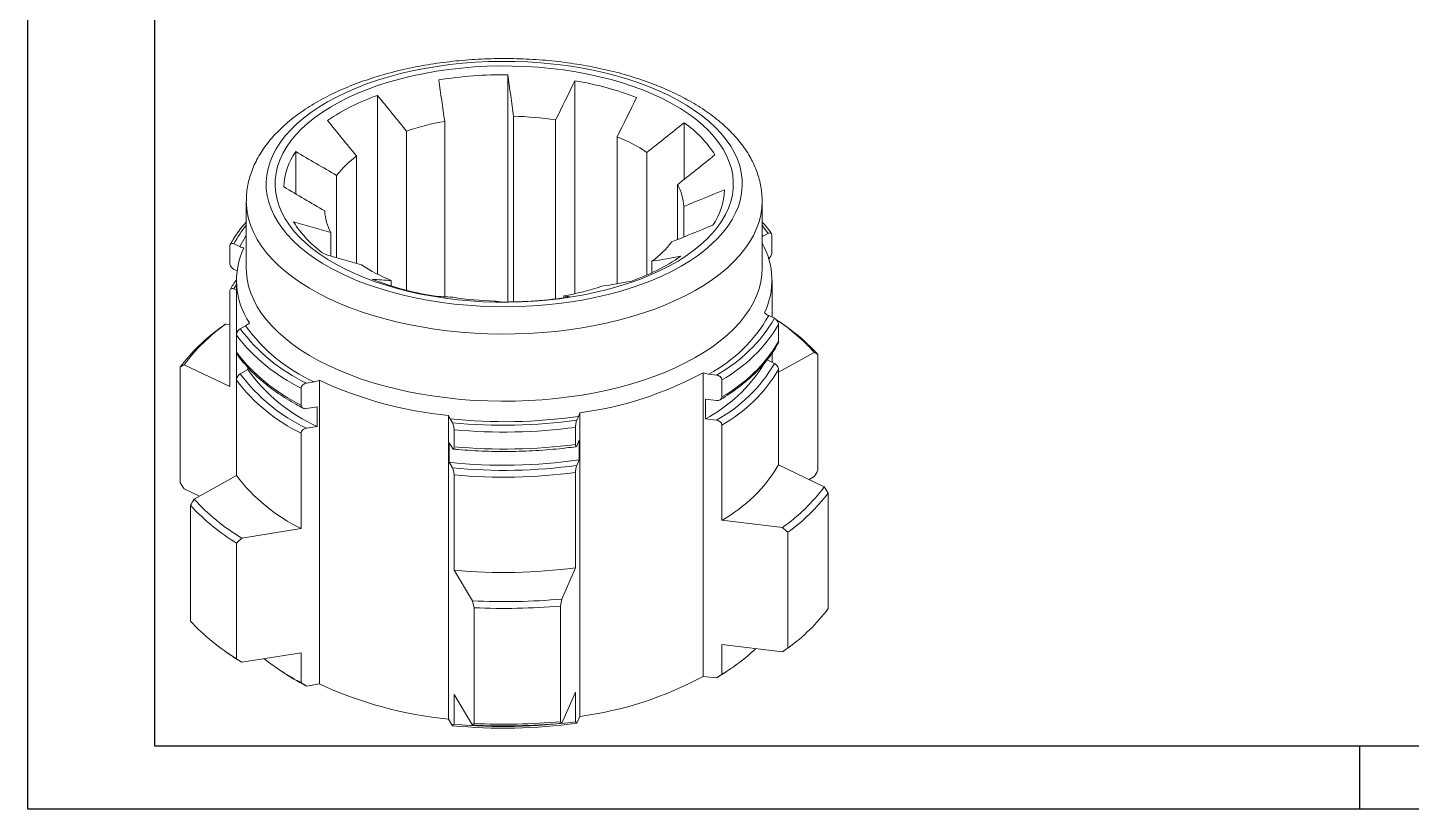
# Model space of a CAD drawing. Header units: millimetres. Extents: x 2521 to 2789, y 1164 to 1354.
# Drawn here: x 2520.6 to 2660.1, y 1164.3 to 1243 of the extents above; entities that cross this region are included whole.
import ezdxf

# ---------------------------------------------------------------- set-up
doc = ezdxf.new("R2010")
doc.units = ezdxf.units.MM
doc.linetypes.add('ACAD_ISO05W100', pattern=[33, 24, -3, 0, -3, 0, -3])
doc.layers.add('AM_BOR', color=2, linetype='ACAD_ISO05W100', lineweight=35)

# ---------------------------------------------------------------- blocks, each defined once
blk = doc.blocks.new('A3 ZTL')
for p, q in [((19.57, 280.82), (19.57, 9.78)), ((19.57, 9.78), (401.17, 9.78))]:
    blk.add_line(p, q)
at = {"layer": 'AM_BOR', "color": 135, "linetype": 'Continuous', "lineweight": 25}
for p, q in [((0, 0), (0, 290.61)), ((410.96, 0), (0, 0))]:
    blk.add_line(p, q, dxfattribs=at)
at = {"layer": 'AM_BOR', "color": 135, "lineweight": 25}
blk.add_line((205.48, 9.78), (205.48, 0), dxfattribs=at)

msp = doc.modelspace()

# ---------------------------------------------------------------- linework, layer by layer
at = {"color": 7, "linetype": 'Continuous', "lineweight": 15}
for p, q in [((2568.976, 1215.388), (2568.976, 1238.278)), ((2575.757, 1216.224), (2575.757, 1237.674)), ((2555.847, 1218.188), (2555.847, 1236.2)), ((2562.619, 1215.915), (2562.619, 1233.586)), ((2569.573, 1234.101), (2569.573, 1215.397)), ((2573.802, 1215.702), (2573.802, 1233.724)), ((2586.766, 1227.729), (2586.766, 1233.444)), ((2558.767, 1232.611), (2558.767, 1216.573)), ((2580.015, 1232.035), (2580.015, 1217.233)), ((2547.597, 1226.279), (2547.597, 1230.544)), ((2583.006, 1218.107), (2583.006, 1230.45)), ((2553.728, 1219.281), (2553.728, 1230.089)), ((2551.725, 1228.134), (2551.725, 1219.861)), ((2586.106, 1227.203), (2586.106, 1221.688)), ((2542.622, 1225.552), (2542.622, 1218.78)), ((2586.717, 1221.935), (2586.717, 1225.015)), ((2594.622, 1218.78), (2594.622, 1225.552)), ((2551.138, 1222.381), (2551.138, 1220.032)), ((2594.692, 1222.002), (2594.622, 1221.976)), ((2595.232, 1222.302), (2594.692, 1222.002)), ((2595.616, 1220.372), (2595.616, 1222.087)), ((2540.965, 1221.015), (2540.965, 1219.301)), ((2541.962, 1220.968), (2541.379, 1221.246)), ((2583.515, 1218.337), (2583.515, 1219.494)), ((2541.379, 1218.675), (2541.686, 1218.528)), ((2540.965, 1216.472), (2540.965, 1206.872)), ((2541.622, 1216.587), (2541.379, 1216.703)), ((2541.622, 1217.568), (2541.622, 1197.898)), ((2557.229, 1217.548), (2557.229, 1217.005)), ((2595.622, 1213.859), (2595.622, 1217.568)), ((2574.625, 1215.812), (2574.625, 1215.997)), ((2595.282, 1214.021), (2595.865, 1213.743)), ((2540.56, 1213.17), (2540.965, 1213.122)), ((2542.012, 1212.687), (2542.552, 1212.987)), ((2596.519, 1213.294), (2596.12, 1213.568)), ((2596.279, 1213.117), (2596.279, 1211.402)), ((2541.628, 1210.331), (2541.628, 1212.045)), ((2595.119, 1209.556), (2595.865, 1209.2)), ((2595.622, 1209.316), (2595.622, 1210.238)), ((2599.884, 1210.316), (2596.279, 1208.312)), ((2600.251, 1198.434), (2600.251, 1210.091)), ((2535.963, 1208.831), (2535.963, 1197.174)), ((2540.965, 1206.872), (2536.359, 1209.07)), ((2542.012, 1208.144), (2542.784, 1208.573)), ((2542.784, 1208.573), (2542.784, 1208.786)), ((2588.679, 1208.259), (2588.679, 1177.67)), ((2590.011, 1208.029), (2589.236, 1208.12)), ((2596.279, 1208.574), (2596.279, 1198.973)), ((2541.628, 1197.902), (2541.628, 1207.502)), ((2548.153, 1206.705), (2548.153, 1204.99)), ((2549.451, 1207.34), (2548.692, 1207.219)), ((2549.997, 1207.5), (2549.997, 1176.912)), ((2590.561, 1205.822), (2590.561, 1207.536)), ((2588.903, 1205.588), (2590.011, 1205.458)), ((2588.903, 1203.616), (2588.903, 1205.588)), ((2548.692, 1204.648), (2549.778, 1204.821)), ((2549.778, 1204.821), (2549.778, 1202.849)), ((2562.998, 1203.967), (2562.998, 1173.378)), ((2576.111, 1203.866), (2575.935, 1203.467)), ((2576.238, 1204.227), (2576.238, 1173.638)), ((2549.778, 1202.849), (2548.692, 1202.676)), ((2563.401, 1203.222), (2563.166, 1203.612)), ((2563.568, 1200.801), (2563.568, 1202.515)), ((2575.809, 1202.755), (2575.809, 1201.041)), ((2590.011, 1203.486), (2588.903, 1203.616)), ((2590.561, 1193.393), (2590.561, 1202.993)), ((2548.153, 1202.162), (2548.153, 1192.561)), ((2563.065, 1201.209), (2563.401, 1200.65)), ((2563.065, 1199.238), (2563.065, 1201.209)), ((2575.935, 1200.896), (2576.187, 1201.467)), ((2576.187, 1201.467), (2576.187, 1199.495)), ((2563.401, 1198.679), (2563.065, 1199.238)), ((2576.187, 1199.495), (2575.935, 1198.924)), ((2596.279, 1198.973), (2600.885, 1196.775)), ((2537.36, 1195.53), (2541.628, 1197.902)), ((2563.568, 1188.372), (2563.568, 1197.972)), ((2575.809, 1198.212), (2575.809, 1188.612)), ((2599.353, 1197.506), (2599.884, 1197.801)), ((2536.359, 1196.556), (2537.891, 1195.825)), ((2601.281, 1196.157), (2601.281, 1184.5)), ((2536.993, 1183.239), (2536.993, 1194.897)), ((2596.684, 1192.675), (2590.561, 1193.393)), ((2548.153, 1192.561), (2542.153, 1191.606)), ((2597.211, 1180.527), (2597.211, 1192.185)), ((2541.637, 1191.095), (2541.637, 1179.438)), ((2575.809, 1188.612), (2574.416, 1185.458)), ((2565.422, 1185.282), (2563.568, 1188.372)), ((2565.582, 1172.93), (2565.582, 1184.588)), ((2574.296, 1184.758), (2574.296, 1173.101)), ((2590.561, 1180.878), (2596.684, 1180.161)), ((2590.561, 1177.878), (2590.561, 1180.878)), ((2540.724, 1180.036), (2541.124, 1179.762)), ((2542.153, 1179.092), (2548.153, 1180.047)), ((2548.153, 1180.047), (2548.153, 1177.047)), ((2545.68, 1178.526), (2546.08, 1178.252)), ((2588.679, 1177.67), (2590.011, 1177.514)), ((2591.164, 1178.252), (2591.563, 1178.526)), ((2548.692, 1176.704), (2549.997, 1176.912)), ((2574.416, 1172.944), (2575.809, 1176.097)), ((2575.809, 1176.097), (2575.809, 1173.097)), ((2563.568, 1175.857), (2565.422, 1172.767)), ((2563.568, 1172.857), (2563.568, 1175.857)), ((2562.998, 1173.378), (2563.401, 1172.706)), ((2575.935, 1172.952), (2576.238, 1173.638))]:
    msp.add_line(p, q, dxfattribs=at)
at = {"color": 8, "linetype": 'Continuous', "lineweight": 15}
for p, q in [((2594.622, 1222.108), (2594.692, 1222.002)), ((2541.622, 1217.143), (2541.379, 1216.703))]:
    msp.add_line(p, q, dxfattribs=at)
at = {"color": 7, "linetype": 'Continuous', "lineweight": 15, "flags": 128}
for points in [[(2557.421, 1216.334), (2558.608, 1216.033), (2559.824, 1215.766), (2561.068, 1215.534), (2562.334, 1215.337), (2563.62, 1215.177), (2564.92, 1215.053), (2566.232, 1214.967), (2567.551, 1214.918), (2568.874, 1214.906), (2570.195, 1214.932), (2571.512, 1214.995), (2572.82, 1215.096), (2574.116, 1215.233), (2575.394, 1215.408), (2576.652, 1215.618), (2577.886, 1215.863), (2579.092, 1216.143), (2580.265, 1216.457), (2581.404, 1216.804), (2582.503, 1217.183), (2583.561, 1217.592), (2584.573, 1218.03), (2585.537, 1218.497), (2586.449, 1218.99), (2587.307, 1219.509), (2588.108, 1220.051), (2588.851, 1220.614), (2589.531, 1221.198), (2590.149, 1221.801), (2590.7, 1222.42), (2591.185, 1223.054), (2591.602, 1223.7), (2591.948, 1224.358), (2592.224, 1225.024), (2592.428, 1225.697), (2592.559, 1226.375), (2592.618, 1227.055), (2592.605, 1227.736), (2592.518, 1228.416), (2592.359, 1229.092), (2592.127, 1229.763), (2591.824, 1230.426), (2591.451, 1231.08), (2591.009, 1231.722), (2590.498, 1232.35), (2589.921, 1232.963), (2589.28, 1233.559), (2588.575, 1234.135), (2587.81, 1234.691), (2586.987, 1235.224), (2586.108, 1235.733), (2585.176, 1236.216), (2584.193, 1236.672), (2583.164, 1237.1), (2582.09, 1237.497), (2580.975, 1237.864), (2579.823, 1238.198), (2578.636, 1238.5), (2577.42, 1238.767), (2576.176, 1238.999), (2574.91, 1239.195), (2573.624, 1239.356), (2572.324, 1239.479), (2571.012, 1239.566), (2569.693, 1239.615), (2568.37, 1239.626), (2567.049, 1239.601), (2565.732, 1239.537), (2564.424, 1239.437), (2563.128, 1239.299), (2561.85, 1239.125), (2560.591, 1238.915), (2559.358, 1238.669), (2558.152, 1238.389), (2556.978, 1238.075), (2555.84, 1237.728), (2554.74, 1237.35), (2553.683, 1236.941), (2552.671, 1236.502), (2551.707, 1236.035), (2550.795, 1235.542), (2549.937, 1235.024), (2549.136, 1234.482), (2548.393, 1233.918), (2547.713, 1233.334), (2547.095, 1232.732), (2546.543, 1232.112), (2546.059, 1231.479), (2545.642, 1230.832), (2545.296, 1230.175), (2545.02, 1229.509), (2544.816, 1228.835), (2544.684, 1228.158), (2544.625, 1227.477), (2544.639, 1226.796), (2544.726, 1226.116), (2544.885, 1225.44), (2545.117, 1224.769), (2545.419, 1224.106), (2545.793, 1223.453), (2546.235, 1222.811), (2546.746, 1222.182), (2547.323, 1221.569), (2547.964, 1220.974), (2548.669, 1220.397), (2549.434, 1219.842), (2550.257, 1219.308), (2551.136, 1218.799), (2552.068, 1218.316), (2553.051, 1217.86), (2554.08, 1217.433), (2555.154, 1217.035), (2556.269, 1216.668), (2557.421, 1216.334)], [(2557.841, 1216.744), (2556.713, 1217.072), (2555.622, 1217.432), (2554.571, 1217.823), (2553.565, 1218.243), (2552.607, 1218.692), (2551.699, 1219.168), (2550.844, 1219.67), (2550.045, 1220.195), (2549.304, 1220.743), (2548.624, 1221.311), (2548.007, 1221.898), (2547.455, 1222.501), (2546.97, 1223.12), (2546.553, 1223.752), (2546.205, 1224.395), (2545.927, 1225.047), (2545.722, 1225.706), (2545.588, 1226.369), (2545.526, 1227.036), (2545.538, 1227.703), (2545.621, 1228.369), (2545.778, 1229.032), (2546.006, 1229.689), (2546.305, 1230.338), (2546.675, 1230.978), (2547.113, 1231.606), (2547.62, 1232.22), (2548.192, 1232.819), (2548.828, 1233.4), (2549.527, 1233.962), (2550.286, 1234.503), (2551.103, 1235.021), (2551.975, 1235.515), (2552.899, 1235.982), (2553.873, 1236.423), (2554.893, 1236.834), (2555.956, 1237.216), (2557.059, 1237.566), (2558.198, 1237.883), (2559.371, 1238.168), (2560.572, 1238.418), (2561.799, 1238.633), (2563.047, 1238.812), (2564.313, 1238.955), (2565.592, 1239.061), (2566.881, 1239.13), (2568.175, 1239.161), (2569.471, 1239.156), (2570.764, 1239.112), (2572.05, 1239.032), (2573.325, 1238.914), (2574.586, 1238.76), (2575.828, 1238.57), (2577.047, 1238.344), (2578.24, 1238.083), (2579.403, 1237.788), (2580.531, 1237.461), (2581.622, 1237.101), (2582.672, 1236.71), (2583.678, 1236.289), (2584.637, 1235.84), (2585.545, 1235.364), (2586.4, 1234.863), (2587.199, 1234.337), (2587.94, 1233.79), (2588.62, 1233.222), (2589.237, 1232.635), (2589.789, 1232.031), (2590.274, 1231.412), (2590.691, 1230.78), (2591.039, 1230.138), (2591.316, 1229.486), (2591.522, 1228.827), (2591.656, 1228.163), (2591.718, 1227.496), (2591.706, 1226.829), (2591.622, 1226.163), (2591.466, 1225.501), (2591.238, 1224.844), (2590.939, 1224.194), (2590.569, 1223.555), (2590.131, 1222.927), (2589.624, 1222.312), (2589.052, 1221.714), (2588.415, 1221.132), (2587.716, 1220.571), (2586.958, 1220.03), (2586.141, 1219.512), (2585.269, 1219.018), (2584.345, 1218.55), (2583.371, 1218.11), (2582.351, 1217.698), (2581.288, 1217.317), (2580.185, 1216.967), (2579.045, 1216.649), (2577.873, 1216.365), (2576.672, 1216.115), (2575.445, 1215.9), (2574.197, 1215.72), (2572.931, 1215.578), (2571.652, 1215.472), (2570.363, 1215.403), (2569.069, 1215.371), (2567.773, 1215.377), (2566.48, 1215.42), (2565.194, 1215.501), (2563.918, 1215.618), (2562.658, 1215.772), (2561.416, 1215.963), (2560.196, 1216.188), (2559.004, 1216.449), (2557.841, 1216.744)], [(2595.855, 1213.747), (2595.797, 1213.786), (2595.616, 1213.905)], [(2542.153, 1179.092), (2541.447, 1179.545), (2541.124, 1179.762)], [(2591.164, 1178.252), (2591.007, 1178.146), (2590.011, 1177.514)]]:
    msp.add_lwpolyline(points, dxfattribs=at)
at = {"color": 8, "linetype": 'Continuous', "lineweight": 15, "flags": 128}
for points in [[(2556.488, 1213.709), (2555.291, 1214.055), (2554.132, 1214.433), (2553.013, 1214.843), (2551.937, 1215.282), (2550.908, 1215.75), (2549.928, 1216.245), (2549.001, 1216.766), (2548.128, 1217.312), (2547.312, 1217.88), (2546.555, 1218.47), (2545.86, 1219.08), (2545.229, 1219.707), (2544.663, 1220.351), (2544.163, 1221.01), (2543.732, 1221.681), (2543.37, 1222.363), (2543.078, 1223.054), (2542.858, 1223.752), (2542.709, 1224.454), (2542.633, 1225.16), (2542.622, 1225.553)], [(2594.622, 1225.555), (2594.589, 1224.883), (2594.485, 1224.178), (2594.308, 1223.477), (2594.06, 1222.782), (2593.74, 1222.094), (2593.351, 1221.416), (2592.893, 1220.75), (2592.367, 1220.097), (2591.775, 1219.459), (2591.118, 1218.838), (2590.399, 1218.236), (2589.619, 1217.655), (2588.781, 1217.095), (2587.886, 1216.559), (2586.938, 1216.048), (2585.938, 1215.563), (2584.89, 1215.106), (2583.797, 1214.679), (2582.662, 1214.281), (2581.488, 1213.915), (2580.277, 1213.582), (2579.035, 1213.282), (2577.763, 1213.016), (2576.465, 1212.785), (2575.146, 1212.589), (2573.809, 1212.43), (2572.457, 1212.307), (2571.095, 1212.222), (2569.725, 1212.173), (2568.353, 1212.162), (2566.981, 1212.188), (2565.614, 1212.251), (2564.255, 1212.351), (2562.909, 1212.488), (2561.578, 1212.662), (2560.267, 1212.871), (2558.979, 1213.116), (2557.718, 1213.395), (2556.488, 1213.709)], [(2541.962, 1220.968), (2542.355, 1221.689), (2542.622, 1222.108)], [(2595.232, 1222.302), (2594.667, 1223.063), (2594.622, 1223.119)], [(2542.622, 1218.78), (2542.633, 1218.389), (2542.709, 1217.683), (2542.858, 1216.98), (2543.078, 1216.282), (2543.37, 1215.591), (2543.732, 1214.909), (2544.163, 1214.238), (2544.663, 1213.58), (2545.229, 1212.936), (2545.86, 1212.308), (2546.555, 1211.698), (2547.312, 1211.108), (2548.128, 1210.54), (2549.001, 1209.994), (2549.928, 1209.473), (2550.908, 1208.978), (2551.937, 1208.51), (2553.013, 1208.071), (2554.132, 1207.662), (2555.291, 1207.283), (2556.488, 1206.937)], [(2556.488, 1206.937), (2557.718, 1206.624), (2558.979, 1206.344), (2560.267, 1206.099), (2561.578, 1205.89), (2562.909, 1205.717), (2564.255, 1205.579), (2565.614, 1205.479), (2566.981, 1205.416), (2568.353, 1205.39), (2569.725, 1205.401), (2571.095, 1205.45), (2572.457, 1205.536), (2573.809, 1205.658), (2575.146, 1205.818), (2576.465, 1206.013), (2577.763, 1206.244), (2579.035, 1206.51), (2580.277, 1206.81), (2581.488, 1207.144), (2582.662, 1207.51), (2583.797, 1207.907), (2584.89, 1208.335), (2585.938, 1208.791), (2586.938, 1209.276), (2587.886, 1209.787), (2588.781, 1210.323), (2589.619, 1210.883), (2590.399, 1211.465), (2591.118, 1212.067), (2591.775, 1212.688), (2592.367, 1213.325), (2592.893, 1213.978), (2593.351, 1214.645), (2593.74, 1215.323), (2594.06, 1216.01), (2594.308, 1216.706), (2594.485, 1217.407), (2594.589, 1218.112), (2594.622, 1218.78)]]:
    msp.add_lwpolyline(points, dxfattribs=at)
at = {"color": 7, "linetype": 'Continuous', "lineweight": 15}
for centre, radius, start, end in [((2568.587, 1196.314), 41.966, 89.46843, 98.99986), ((2570.238, 1205.093), 33.045, 69.20453, 80.38645), ((2563.166, 1215.283), 22.161, 109.28476, 123.89144), ((2567.498, 1206.22), 27.798, 100.1108, 108.30729), ((2568.681, 1200.193), 33.92, 81.31736, 88.494), ((2580.322, 1224.189), 11.277, 32.18682, 55.14877), ((2573.493, 1216.115), 17.205, 56.43055, 67.72269), ((2553.117, 1226.705), 6.724, 145.18073, 177.66724), ((2559.467, 1222.206), 9.751, 126.05351, 142.55655), ((2581.465, 1224.728), 5.26, 3.1227, 28.06588), ((2584.127, 1226.962), 6.724, 325.18073, 357.66724), ((2556.922, 1229.477), 11.277, 212.18682, 235.14877), ((2555.779, 1224.855), 5.26, 183.1227, 208.06588), ((2549.291, 1217.549), 7.655, 154.52345, 213.93066), ((2577.776, 1227.378), 9.751, 306.05351, 322.55655), ((2588.03, 1217.575), 7.58, 334.35091, 29.5815), ((2574.078, 1238.384), 22.161, 289.28476, 303.89144), ((2563.751, 1233.469), 17.205, 236.43055, 247.72269), ((2567.005, 1248.574), 33.045, 249.20453, 260.38645), ((2569.745, 1243.363), 27.798, 280.1108, 288.30729), ((2568.563, 1249.39), 33.92, 261.31736, 268.494), ((2568.657, 1257.352), 41.966, 269.46843, 278.99986), ((2582.253, 1221.322), 14.935, 297.87601, 330.73406), ((2582.704, 1221.371), 15.211, 298.70809, 329.90198), ((2550.98, 1197.516), 18.803, 125.60721, 143.00286), ((2551.242, 1198.024), 18.535, 125.19466, 143.4154), ((2556.295, 1223.323), 17.808, 216.67318, 244.72616), ((2556.566, 1223.071), 17.265, 215.7367, 245.66265), ((2582.974, 1221.028), 15.479, 299.34938, 329.26069), ((2584.34, 1196.131), 21.043, 42.38215, 55.95894), ((2584.82, 1195.887), 20.974, 42.6284, 56.0942), ((2556.057, 1223.018), 18.127, 217.25164, 244.1477), ((2582.974, 1219.314), 15.479, 299.34938, 329.26069), ((2556.057, 1221.303), 18.127, 217.25164, 244.1477), ((2556.295, 1218.78), 17.808, 216.67318, 244.72616), ((2556.709, 1218.451), 17.072, 215.35186, 246.04748), ((2571.44, 1240.242), 36.333, 277.58789, 298.32566), ((2581.859, 1217.042), 15.162, 297.68228, 328.40046), ((2582.704, 1216.828), 15.211, 298.70809, 329.90198), ((2582.974, 1216.485), 15.479, 299.34938, 329.26069), ((2556.057, 1218.475), 18.127, 217.25164, 244.1477), ((2566.756, 1243.483), 39.694, 245.02492, 264.56606), ((2568.614, 1255.986), 52.656, 264.06129, 278.18507), ((2568.615, 1257.049), 54.08, 264.46737, 277.77899), ((2568.615, 1257.37), 55.086, 264.74227, 277.50409), ((2568.615, 1255.655), 55.086, 264.74227, 277.50409), ((2568.614, 1250.99), 52.048, 263.88015, 278.36621), ((2568.615, 1252.506), 54.08, 264.46737, 277.77899), ((2582.974, 1206.885), 15.479, 299.34938, 329.26069), ((2556.057, 1208.874), 18.127, 217.25164, 244.1477), ((2568.615, 1252.827), 55.086, 264.74227, 277.50409), ((2553.396, 1210.232), 21.756, 222.51526, 238.88409), ((2586.002, 1207.822), 18.535, 305.19466, 323.4154), ((2586.264, 1207.472), 18.803, 305.60721, 323.00286), ((2553.166, 1209.919), 22.073, 222.88625, 238.5131), ((2568.615, 1243.226), 55.086, 264.74227, 277.50409), ((2568.62, 1251.644), 66.439, 267.24148, 275.00489), ((2568.62, 1251.946), 67.427, 267.41751, 274.82885), ((2586.264, 1195.815), 18.803, 305.60721, 323.00286), ((2553.166, 1198.261), 22.073, 222.88625, 238.5131), ((2580.573, 1194.521), 19.41, 300.96874, 313.65695), ((2558.547, 1197.196), 22.672, 231.49397, 242.7136), ((2559.623, 1198.118), 24.043, 235.71667, 242.95671), ((2571.44, 1209.653), 36.333, 277.58789, 298.32566), ((2566.756, 1212.894), 39.694, 245.02492, 264.56606), ((2568.615, 1226.534), 54.08, 264.46737, 277.77899), ((2568.615, 1227.712), 55.086, 264.74227, 277.50409), ((2568.62, 1239.13), 66.439, 267.24148, 275.00489), ((2568.62, 1240.288), 67.427, 267.41751, 274.82885)]:
    msp.add_arc(centre, radius, start, end, dxfattribs=at)
at = {"color": 8, "linetype": 'Continuous', "lineweight": 15}
msp.add_arc((2551.191, 1216.081), 11.089, 140.6058, 152.23713, dxfattribs=at)
at = {"color": 7, "linetype": 'Continuous', "lineweight": 15}
for points, knots in [([(2594.616, 1225.556), (2594.618, 1225.611), (2594.627, 1225.913), (2594.58, 1226.46), (2594.472, 1227.194), (2594.294, 1227.922), (2594.054, 1228.642), (2593.749, 1229.354), (2593.381, 1230.057), (2592.949, 1230.748), (2592.453, 1231.426), (2591.894, 1232.09), (2591.274, 1232.737), (2590.593, 1233.364), (2589.855, 1233.97), (2589.062, 1234.553), (2588.215, 1235.111), (2587.32, 1235.642), (2586.378, 1236.146), (2585.392, 1236.62), (2584.365, 1237.066), (2583.301, 1237.48), (2582.201, 1237.865), (2581.068, 1238.217), (2579.906, 1238.538), (2578.717, 1238.826), (2577.504, 1239.081), (2576.27, 1239.303), (2575.017, 1239.491), (2573.75, 1239.645), (2572.47, 1239.765), (2571.181, 1239.851), (2569.886, 1239.902), (2568.588, 1239.919), (2567.291, 1239.9), (2565.996, 1239.847), (2564.708, 1239.76), (2563.429, 1239.638), (2562.163, 1239.482), (2560.912, 1239.293), (2559.68, 1239.069), (2558.469, 1238.813), (2557.282, 1238.523), (2556.122, 1238.201), (2554.992, 1237.848), (2553.895, 1237.463), (2552.833, 1237.047), (2551.808, 1236.6), (2550.823, 1236.124), (2549.882, 1235.618), (2548.986, 1235.084), (2548.138, 1234.522), (2547.341, 1233.933), (2546.598, 1233.319), (2545.911, 1232.679), (2545.285, 1232.018), (2544.72, 1231.336), (2544.22, 1230.636), (2543.786, 1229.922), (2543.42, 1229.196), (2543.123, 1228.461), (2542.894, 1227.721), (2542.734, 1226.978), (2542.638, 1226.255), (2542.629, 1225.779), (2542.624, 1225.553)], [0, 0, 0, 0, 0.0033332, 0.0182463, 0.0331585, 0.0481197, 0.0631807, 0.0783844, 0.0937624, 0.1093329, 0.1250994, 0.1410509, 0.1571653, 0.1734124, 0.1897593, 0.2061744, 0.2226298, 0.2391033, 0.2555747, 0.2720331, 0.2884718, 0.3048877, 0.3212792, 0.3376464, 0.3539903, 0.3703127, 0.3866155, 0.402901, 0.4191716, 0.4354297, 0.4516778, 0.4679181, 0.4841532, 0.5003854, 0.516617, 0.5328501, 0.5490865, 0.5653289, 0.5815794, 0.5978407, 0.6141153, 0.6304056, 0.6467144, 0.6630441, 0.6793973, 0.6957761, 0.7121826, 0.7286181, 0.7450828, 0.7615758, 0.7780938, 0.7946306, 0.8111747, 0.8277055, 0.8441997, 0.8606274, 0.876954, 0.8931429, 0.9091602, 0.9249807, 0.940592, 0.955998, 0.9712194, 0.9862908, 1, 1, 1, 1]), ([(2542.622, 1223.451), (2542.496, 1223.31), (2542.175, 1222.95), (2541.729, 1222.355), (2541.313, 1221.736), (2541.096, 1221.337), (2541.006, 1221.171)], [0, 0, 0, 0, 0.1926504, 0.4908067, 0.7883447, 1, 1, 1, 1]), ([(2595.565, 1222.268), (2595.516, 1222.338), (2595.31, 1222.634), (2595.003, 1223.031), (2594.714, 1223.348), (2594.622, 1223.45)], [0, 0, 0, 0, 0.1736268, 0.7363667, 1, 1, 1, 1]), ([(2595.616, 1222.087), (2595.616, 1222.207), (2595.568, 1222.296), (2595.422, 1222.368), (2595.327, 1222.355), (2595.232, 1222.302)], [0, 0, 0, 0, 0.5, 0.5, 1, 1, 1, 1]), ([(2541.379, 1221.246), (2541.276, 1221.296), (2541.175, 1221.305), (2541.017, 1221.226), (2540.965, 1221.136), (2540.965, 1221.015)], [0, 0, 0, 0, 0.5, 0.5, 1, 1, 1, 1]), ([(2540.965, 1219.301), (2540.965, 1219.18), (2541.017, 1219.041), (2541.174, 1218.813), (2541.276, 1218.724), (2541.379, 1218.675)], [0, 0, 0, 0, 0.5, 0.5, 1, 1, 1, 1]), ([(2595.232, 1219.731), (2595.328, 1219.784), (2595.422, 1219.875), (2595.568, 1220.11), (2595.616, 1220.251), (2595.616, 1220.372)], [0, 0, 0, 0, 0.5, 0.5, 1, 1, 1, 1]), ([(2541.379, 1216.703), (2541.276, 1216.753), (2541.175, 1216.762), (2541.017, 1216.683), (2540.965, 1216.593), (2540.965, 1216.472)], [0, 0, 0, 0, 0.5, 0.5, 1, 1, 1, 1]), ([(2541.595, 1217.596), (2541.488, 1217.439), (2541.27, 1217.121), (2541.095, 1216.794), (2541.006, 1216.628)], [0, 0, 0, 0, 0.4914171, 1, 1, 1, 1]), ([(2595.865, 1213.743), (2595.968, 1213.693), (2596.069, 1213.606), (2596.227, 1213.377), (2596.279, 1213.238), (2596.279, 1213.117)], [0, 0, 0, 0, 0.5, 0.5, 1, 1, 1, 1]), ([(2541.628, 1212.045), (2541.628, 1212.166), (2541.676, 1212.307), (2541.821, 1212.541), (2541.916, 1212.634), (2542.012, 1212.687)], [0, 0, 0, 0, 0.5, 0.5, 1, 1, 1, 1]), ([(2590.383, 1205.528), (2590.485, 1205.59), (2590.885, 1205.833), (2591.549, 1206.274), (2592.352, 1206.858), (2593.1, 1207.464), (2593.793, 1208.088), (2594.427, 1208.73), (2595.003, 1209.389), (2595.516, 1210.062), (2595.931, 1210.682), (2596.148, 1211.081), (2596.239, 1211.248)], [0, 0, 0, 0, 0.0376866, 0.14830805, 0.25896021, 0.36961182, 0.48023374, 0.59079014, 0.70123526, 0.81151387, 0.92156383, 1, 1, 1, 1]), ([(2596.279, 1211.402), (2596.276, 1211.358), (2596.273, 1211.298), (2596.246, 1211.259), (2596.238, 1211.248)], [0, 0, 0, 0, 0.7263729, 1, 1, 1, 1]), ([(2541.682, 1210.153), (2541.675, 1210.16), (2541.642, 1210.191), (2541.63, 1210.262), (2541.629, 1210.32), (2541.628, 1210.331)], [0, 0, 0, 0, 0.2034622, 0.8543782, 1, 1, 1, 1]), ([(2541.679, 1210.15), (2541.727, 1210.08), (2541.933, 1209.783), (2542.341, 1209.27), (2542.923, 1208.617), (2543.566, 1207.98), (2544.266, 1207.36), (2545.022, 1206.76), (2545.832, 1206.179), (2546.695, 1205.62), (2547.532, 1205.124), (2548.1, 1204.825), (2548.346, 1204.695)], [0, 0, 0, 0, 0.0339104, 0.1436169, 0.2535013, 0.363603, 0.4738633, 0.5842306, 0.6946621, 0.8051243, 0.9155888, 1, 1, 1, 1]), ([(2541.628, 1207.502), (2541.628, 1207.623), (2541.676, 1207.764), (2541.821, 1207.998), (2541.916, 1208.091), (2542.012, 1208.144)], [0, 0, 0, 0, 0.5, 0.5, 1, 1, 1, 1]), ([(2590.561, 1207.536), (2590.561, 1207.657), (2590.493, 1207.78), (2590.284, 1207.957), (2590.148, 1208.013), (2590.011, 1208.029)], [0, 0, 0, 0, 0.5, 0.5, 1, 1, 1, 1]), ([(2595.865, 1209.2), (2595.968, 1209.15), (2596.069, 1209.063), (2596.227, 1208.834), (2596.279, 1208.695), (2596.279, 1208.574)], [0, 0, 0, 0, 0.5, 0.5, 1, 1, 1, 1]), ([(2548.692, 1207.219), (2548.558, 1207.198), (2548.425, 1207.137), (2548.22, 1206.951), (2548.153, 1206.826), (2548.153, 1206.705)], [0, 0, 0, 0, 0.5, 0.5, 1, 1, 1, 1]), ([(2590.011, 1205.458), (2590.148, 1205.442), (2590.283, 1205.465), (2590.493, 1205.594), (2590.561, 1205.701), (2590.561, 1205.822)], [0, 0, 0, 0, 0.5, 0.5, 1, 1, 1, 1]), ([(2548.153, 1204.99), (2548.153, 1204.87), (2548.22, 1204.765), (2548.424, 1204.645), (2548.558, 1204.626), (2548.692, 1204.648)], [0, 0, 0, 0, 0.5, 0.5, 1, 1, 1, 1]), ([(2548.692, 1202.676), (2548.558, 1202.655), (2548.425, 1202.595), (2548.22, 1202.408), (2548.153, 1202.283), (2548.153, 1202.162)], [0, 0, 0, 0, 0.5, 0.5, 1, 1, 1, 1]), ([(2563.568, 1202.515), (2563.568, 1202.636), (2563.547, 1202.786), (2563.484, 1203.044), (2563.442, 1203.153), (2563.401, 1203.222)], [0, 0, 0, 0, 0.5, 0.5, 1, 1, 1, 1]), ([(2575.935, 1203.467), (2575.903, 1203.397), (2575.873, 1203.288), (2575.825, 1203.026), (2575.809, 1202.876), (2575.809, 1202.755)], [0, 0, 0, 0, 0.5, 0.5, 1, 1, 1, 1]), ([(2590.561, 1202.993), (2590.561, 1203.114), (2590.493, 1203.237), (2590.284, 1203.414), (2590.148, 1203.47), (2590.011, 1203.486)], [0, 0, 0, 0, 0.5, 0.5, 1, 1, 1, 1]), ([(2575.809, 1201.041), (2575.809, 1200.92), (2575.825, 1200.841), (2575.873, 1200.795), (2575.904, 1200.825), (2575.935, 1200.896)], [0, 0, 0, 0, 0.5, 0.5, 1, 1, 1, 1]), ([(2563.401, 1200.65), (2563.442, 1200.581), (2563.483, 1200.552), (2563.547, 1200.6), (2563.568, 1200.68), (2563.568, 1200.801)], [0, 0, 0, 0, 0.5, 0.5, 1, 1, 1, 1]), ([(2563.485, 1200.569), (2563.652, 1200.554), (2564.268, 1200.496), (2565.34, 1200.42), (2566.702, 1200.355), (2568.068, 1200.325), (2569.436, 1200.328), (2570.802, 1200.365), (2572.163, 1200.436), (2573.515, 1200.541), (2574.753, 1200.665), (2575.533, 1200.768), (2575.87, 1200.813)], [0, 0, 0, 0, 0.0407736, 0.1502146, 0.2596551, 0.3690905, 0.4785238, 0.5879581, 0.6973953, 0.8068386, 0.916291, 1, 1, 1, 1]), ([(2563.568, 1197.972), (2563.568, 1198.093), (2563.547, 1198.243), (2563.484, 1198.501), (2563.442, 1198.61), (2563.401, 1198.679)], [0, 0, 0, 0, 0.5, 0.5, 1, 1, 1, 1]), ([(2575.935, 1198.924), (2575.903, 1198.854), (2575.873, 1198.745), (2575.825, 1198.483), (2575.809, 1198.333), (2575.809, 1198.212)], [0, 0, 0, 0, 0.5, 0.5, 1, 1, 1, 1])]:
    msp.add_open_spline(points, degree=3, knots=knots, dxfattribs=at)
for points in [[(2562.619, 1233.586), (2562.42, 1234.977), (2562.221, 1236.37), (2562.022, 1237.764)], [(2568.976, 1238.278), (2569.175, 1236.885), (2569.374, 1235.492), (2569.573, 1234.101)], [(2573.802, 1233.724), (2574.454, 1235.039), (2575.106, 1236.356), (2575.757, 1237.674)], [(2555.847, 1236.2), (2556.82, 1235.002), (2557.793, 1233.806), (2558.767, 1232.611)], [(2581.971, 1235.985), (2581.319, 1234.668), (2580.668, 1233.351), (2580.015, 1232.035)], [(2553.728, 1230.089), (2552.754, 1231.284), (2551.781, 1232.481), (2550.808, 1233.678)], [(2583.006, 1230.45), (2584.261, 1231.446), (2585.514, 1232.444), (2586.766, 1233.444)], [(2547.597, 1230.544), (2548.972, 1229.739), (2550.348, 1228.936), (2551.725, 1228.134)], [(2589.866, 1230.196), (2588.614, 1229.197), (2587.36, 1228.199), (2586.106, 1227.203)], [(2550.527, 1224.569), (2549.15, 1225.37), (2547.774, 1226.174), (2546.399, 1226.978)], [(2586.717, 1225.015), (2588.094, 1225.571), (2589.47, 1226.129), (2590.845, 1226.688)], [(2547.378, 1223.47), (2548.63, 1223.105), (2549.883, 1222.742), (2551.138, 1222.381)], [(2589.647, 1223.123), (2588.272, 1222.563), (2586.896, 1222.005), (2585.519, 1221.449)], [(2542.381, 1220.842), (2542.244, 1220.858), (2542.105, 1220.9), (2541.962, 1220.968)], [(2554.237, 1219.133), (2552.983, 1219.494), (2551.73, 1219.858), (2550.477, 1220.223)], [(2583.515, 1219.494), (2584.49, 1219.657), (2585.463, 1219.822), (2586.435, 1219.988)], [(2555.273, 1217.681), (2555.925, 1217.635), (2556.576, 1217.59), (2557.229, 1217.548)], [(2581.397, 1217.466), (2580.424, 1217.3), (2579.451, 1217.135), (2578.477, 1216.973)], [(2563.442, 1215.859), (2562.79, 1215.901), (2562.138, 1215.946), (2561.487, 1215.992)], [(2568.267, 1215.388), (2568.069, 1215.417), (2567.87, 1215.448), (2567.671, 1215.482)], [(2574.625, 1215.997), (2574.824, 1215.963), (2575.023, 1215.932), (2575.221, 1215.903)], [(2594.863, 1214.294), (2595, 1214.18), (2595.139, 1214.089), (2595.282, 1214.021)], [(2540.032, 1212.803), (2540.208, 1212.926), (2540.384, 1213.048), (2540.56, 1213.17)], [(2542.552, 1212.987), (2542.684, 1213.06), (2542.814, 1213.157), (2542.94, 1213.276)], [(2600.251, 1210.091), (2600.129, 1210.166), (2600.006, 1210.241), (2599.884, 1210.316)], [(2536.359, 1209.07), (2536.227, 1208.991), (2536.095, 1208.911), (2535.963, 1208.831)], [(2589.236, 1208.12), (2589.047, 1208.142), (2588.861, 1208.188), (2588.679, 1208.259)], [(2549.997, 1207.5), (2549.819, 1207.423), (2549.637, 1207.37), (2549.451, 1207.34)], [(2563.166, 1203.612), (2563.109, 1203.708), (2563.052, 1203.826), (2562.998, 1203.967)], [(2576.238, 1204.227), (2576.196, 1204.084), (2576.154, 1203.964), (2576.111, 1203.866)], [(2599.884, 1197.801), (2600.006, 1198.012), (2600.129, 1198.223), (2600.251, 1198.434)], [(2535.963, 1197.174), (2536.095, 1196.968), (2536.227, 1196.762), (2536.359, 1196.556)], [(2536.993, 1194.897), (2537.115, 1195.108), (2537.237, 1195.319), (2537.36, 1195.53)], [(2600.885, 1196.775), (2601.017, 1196.569), (2601.149, 1196.363), (2601.281, 1196.157)], [(2597.211, 1192.185), (2597.036, 1192.348), (2596.86, 1192.512), (2596.684, 1192.675)], [(2542.153, 1191.606), (2541.981, 1191.436), (2541.809, 1191.266), (2541.637, 1191.095)], [(2565.582, 1184.588), (2565.529, 1184.819), (2565.476, 1185.051), (2565.422, 1185.282)], [(2574.416, 1185.458), (2574.376, 1185.225), (2574.336, 1184.992), (2574.296, 1184.758)], [(2596.684, 1180.161), (2596.86, 1180.283), (2597.036, 1180.405), (2597.211, 1180.527)], [(2541.637, 1179.438), (2541.809, 1179.322), (2541.981, 1179.207), (2542.153, 1179.092)], [(2590.011, 1177.514), (2590.195, 1177.635), (2590.378, 1177.757), (2590.561, 1177.878)], [(2548.153, 1177.047), (2548.332, 1176.932), (2548.512, 1176.818), (2548.692, 1176.704)], [(2563.401, 1172.706), (2563.457, 1172.756), (2563.512, 1172.807), (2563.568, 1172.857)], [(2565.422, 1172.767), (2565.476, 1172.822), (2565.529, 1172.876), (2565.582, 1172.93)], [(2574.296, 1173.101), (2574.336, 1173.048), (2574.376, 1172.996), (2574.416, 1172.944)], [(2575.809, 1173.097), (2575.851, 1173.049), (2575.893, 1173), (2575.935, 1172.952)]]:
    msp.add_open_spline(points, degree=3, dxfattribs=at)

# ---------------------------------------------------------------- block references
at = {"linetype": 'ByBlock', "lineweight": 0, "xscale": 0.6534000000000001, "yscale": 0.6534000000000001, "zscale": 0.6534000000000001}
msp.add_blockref('A3 ZTL', (2520.579, 1164.283), dxfattribs=at)

doc.saveas('drawing.dxf')
